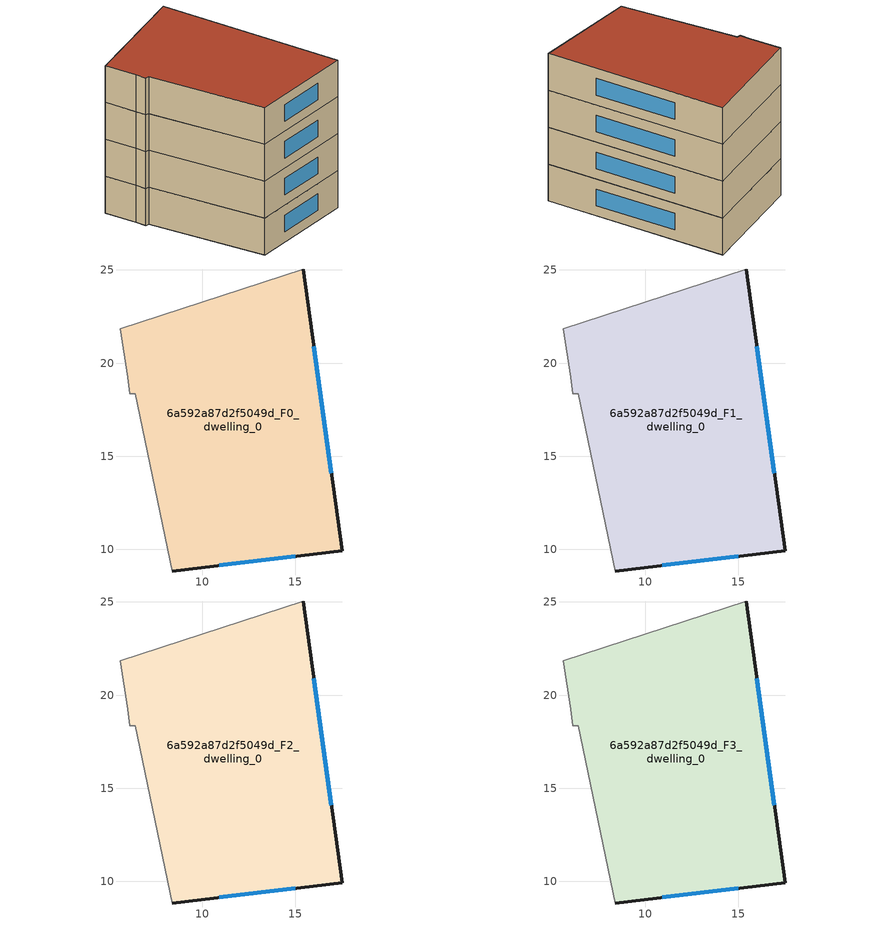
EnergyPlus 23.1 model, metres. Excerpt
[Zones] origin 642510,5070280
6a592a87d2f5049d_F0_dwelling_0
 floor ground (EU_floor_Construction): 17.51,9.94 15.41,25.05 5.6,21.85 6,19.25 6.1,18.35 6.4,18.35 8.4,8.84 z0
 wall outside (EU_wall_Construction): 15.41,25.05 17.51,9.94 8.4,8.84 z0:3
 wall adiabatic (EU_wall_Construction): 8.4,8.84 6.4,18.35 6.1,18.35 6,19.25 5.6,21.85 15.41,25.05 z0:3
 window (EU_Window_Construction): 15.99,20.89 16.93,14.1 / 15,9.64 10.91,9.14 z0.83:2.17
6a592a87d2f5049d_F1_dwelling_0
 floor to 6a592a87d2f5049d_F0_dwelling_0 (EU_floor_Construction): 17.51,9.94 15.41,25.05 5.6,21.85 6,19.25 6.1,18.35 6.4,18.35 8.4,8.84 z3
 wall outside (EU_wall_Construction): 15.41,25.05 17.51,9.94 8.4,8.84 z3:6
 wall adiabatic (EU_wall_Construction): 8.4,8.84 6.4,18.35 6.1,18.35 6,19.25 5.6,21.85 15.41,25.05 z3:6
 window (EU_Window_Construction): 15.99,20.89 16.93,14.1 / 15,9.64 10.91,9.14 z3.83:5.17
6a592a87d2f5049d_F2_dwelling_0
 floor to 6a592a87d2f5049d_F1_dwelling_0 (EU_floor_Construction): 17.51,9.94 15.41,25.05 5.6,21.85 6,19.25 6.1,18.35 6.4,18.35 8.4,8.84 z6
 wall outside (EU_wall_Construction): 15.41,25.05 17.51,9.94 8.4,8.84 z6:9
 wall adiabatic (EU_wall_Construction): 8.4,8.84 6.4,18.35 6.1,18.35 6,19.25 5.6,21.85 15.41,25.05 z6:9
 window (EU_Window_Construction): 15.99,20.89 16.93,14.1 / 15,9.64 10.91,9.14 z6.83:8.17
6a592a87d2f5049d_F3_dwelling_0
 floor to 6a592a87d2f5049d_F2_dwelling_0 (EU_floor_Construction): 17.51,9.94 15.41,25.05 5.6,21.85 6,19.25 6.1,18.35 6.4,18.35 8.4,8.84 z9
 wall outside (EU_wall_Construction): 15.41,25.05 17.51,9.94 8.4,8.84 z9:12
 wall adiabatic (EU_wall_Construction): 8.4,8.84 6.4,18.35 6.1,18.35 6,19.25 5.6,21.85 15.41,25.05 z9:12
 window (EU_Window_Construction): 15.99,20.89 16.93,14.1 / 15,9.64 10.91,9.14 z9.83:11.17
 roof outside (EU_roof_Construction): 15.41,25.05 17.51,9.94 8.4,8.84 6.4,18.35 6.1,18.35 6,19.25 5.6,21.85 z12
[Building]
EU S2 Campaign: North Axis=0; Terrain=City; Solar Distribution=FullExterior
[Site:Location]
Lyon-Bron: Latitude=45.75; Longitude=5; Time Zone=1; Elevation=198
[SizingPeriod:WeatherFileDays]
AnnualSizingPeriod: Begin Month=1; Begin Day of Month=1; End Month=12; End Day of Month=31; Day of Week for Start Day=Monday; Use Weather File Daylight Saving Period=No; Use Weather File Rain and Snow Indicators=No
[MATERIAL]
EU_InternalMass_Material: Roughness=MediumRough; Thickness=0.1; Conductivity=1; Density=1800; Specific Heat=900; Thermal Absorptance=0.9; Solar Absorptance=0.7; Visible Absorptance=0.7
[MATERIAL:NOMASS] Roughness=MediumRough; Thermal Absorptance=0.9; Solar Absorptance=0.7; Visible Absorptance=0.7
Name | Thermal Resistance
EU_wall_NoMass | 0.87146
EU_roof_NoMass | 0.842276
EU_floor_NoMass | 0.496999
[WINDOWMATERIAL:SIMPLEGLAZINGSYSTEM]
EU_Window_SimpleGlazing: UFactor=2.2525; Solar Heat Gain Coefficient=0.76; Visible Transmittance=0.76
[CONSTRUCTION]
EU_wall_Construction: EU_wall_NoMass
EU_roof_Construction: EU_roof_NoMass
EU_floor_Construction: EU_floor_NoMass
EU_InternalMass_Construction: EU_InternalMass_Material
EU_Window_Construction: EU_Window_SimpleGlazing
[ZONE] Type=1; Multiplier=1; Ceiling Height=autocalculate; Floor Area=autocalculate; Part of Total Floor Area=Yes
Name | Volume
6a592a87d2f5049d_F0_dwelling_0 | 415.243
6a592a87d2f5049d_F1_dwelling_0; 6a592a87d2f5049d_F2_dwelling_0 | 415.242
6a592a87d2f5049d_F3_dwelling_0 | 1245.73
[INTERNALMASS] Construction=EU_InternalMass_Construction; Surface Area=138.414
Name | Zone or ZoneList
6a592a87d2f5049d_F0_dwelling_0_EU_InternalMass | 6a592a87d2f5049d_F0_dwelling_0
6a592a87d2f5049d_F1_dwelling_0_EU_InternalMass | 6a592a87d2f5049d_F1_dwelling_0
6a592a87d2f5049d_F2_dwelling_0_EU_InternalMass | 6a592a87d2f5049d_F2_dwelling_0
6a592a87d2f5049d_F3_dwelling_0_EU_InternalMass | 6a592a87d2f5049d_F3_dwelling_0
[OTHEREQUIPMENT] Fuel Type=Electricity; Design Level Calculation Method=Watts/Area; Power per Zone Floor Area=1; Fraction Latent=0; Fraction Radiant=0; Fraction Lost=0; Carbon Dioxide Generation Rate=0; EndUse Subcategory=EU_Step8_InternalGains
Name | Zone or ZoneList or Space or SpaceList | Schedule
EU_Step8_InternalGain_6a592a87d2f5049d_F0_dwelling_0_f000 | 6a592a87d2f5049d_F0_dwelling_0 | EU_Step8_GainSchedule_6a592a87d2f5049d_F0_dwelling_0_f000
EU_Step8_InternalGain_6a592a87d2f5049d_F1_dwelling_0_f000 | 6a592a87d2f5049d_F1_dwelling_0 | EU_Step8_GainSchedule_6a592a87d2f5049d_F1_dwelling_0_f000
EU_Step8_InternalGain_6a592a87d2f5049d_F2_dwelling_0_f000 | 6a592a87d2f5049d_F2_dwelling_0 | EU_Step8_GainSchedule_6a592a87d2f5049d_F2_dwelling_0_f000
EU_Step8_InternalGain_6a592a87d2f5049d_F3_dwelling_0_f000 | 6a592a87d2f5049d_F3_dwelling_0 | EU_Step8_GainSchedule_6a592a87d2f5049d_F3_dwelling_0_f000
[ZONEVENTILATION:DESIGNFLOWRATE] Schedule=EU_AlwaysOn; Design Flow Rate Calculation Method=AirChanges/Hour; Air Changes per Hour=0.425; Ventilation Type=Natural; Fan Pressure Rise=0; Fan Total Efficiency=1; Constant Term Coefficient=1; Temperature Term Coefficient=0; Velocity Term Coefficient=0; Velocity Squared Term Coefficient=0; Minimum Indoor Temperature=-100; Maximum Indoor Temperature=100; Delta Temperature=-100; Minimum Outdoor Temperature=-100; Maximum Outdoor Temperature=100; Maximum Wind Speed=40
Name | Zone or ZoneList or Space or SpaceList
EU_ConstantAir_6a592a87d2f5049d_F0_dwelling_0 | 6a592a87d2f5049d_F0_dwelling_0
EU_ConstantAir_6a592a87d2f5049d_F1_dwelling_0 | 6a592a87d2f5049d_F1_dwelling_0
EU_ConstantAir_6a592a87d2f5049d_F2_dwelling_0 | 6a592a87d2f5049d_F2_dwelling_0
EU_ConstantAir_6a592a87d2f5049d_F3_dwelling_0 | 6a592a87d2f5049d_F3_dwelling_0
[HVACTEMPLATE:THERMOSTAT] Constant Heating Setpoint=20; Constant Cooling Setpoint=50
EU_HeatOnly_6a592a87d2f5049d_F0_dwelling_0; EU_HeatOnly_6a592a87d2f5049d_F1_dwelling_0; EU_HeatOnly_6a592a87d2f5049d_F2_dwelling_0; EU_HeatOnly_6a592a87d2f5049d_F3_dwelling_0
[HVACTEMPLATE:ZONE:IDEALLOADSAIRSYSTEM] System Availability Schedule=EU_AlwaysOn; Maximum Heating Supply Air Temperature=50; Minimum Cooling Supply Air Temperature=13; Maximum Heating Supply Air Humidity Ratio=0.0156; Minimum Cooling Supply Air Humidity Ratio=0.0077; Heating Limit=NoLimit; Cooling Limit=NoLimit; Heating Availability Schedule=EU_AlwaysOn; Cooling Availability Schedule=EU_CoolingOff; Dehumidification Control Type=ConstantSensibleHeatRatio; Cooling Sensible Heat Ratio=0.7; Dehumidification Setpoint=60; Humidification Control Type=None; Humidification Setpoint=30; Outdoor Air Method=None; Outdoor Air Flow Rate per Person=0.00944; Outdoor Air Flow Rate per Zone Floor Area=0; Outdoor Air Flow Rate per Zone=0; Demand Controlled Ventilation Type=None; Outdoor Air Economizer Type=NoEconomizer; Heat Recovery Type=None; Sensible Heat Recovery Effectiveness=0.7; Latent Heat Recovery Effectiveness=0.65
Name | Template Thermostat
6a592a87d2f5049d_F0_dwelling_0 | EU_HeatOnly_6a592a87d2f5049d_F0_dwelling_0
6a592a87d2f5049d_F1_dwelling_0 | EU_HeatOnly_6a592a87d2f5049d_F1_dwelling_0
6a592a87d2f5049d_F2_dwelling_0 | EU_HeatOnly_6a592a87d2f5049d_F2_dwelling_0
6a592a87d2f5049d_F3_dwelling_0 | EU_HeatOnly_6a592a87d2f5049d_F3_dwelling_0
[SIZING:ZONE] Zone Cooling Design Supply Air Temperature Input Method=SupplyAirTemperature; Zone Cooling Design Supply Air Temperature=13; Zone Heating Design Supply Air Temperature Input Method=SupplyAirTemperature; Zone Heating Design Supply Air Temperature=50; Zone Cooling Design Supply Air Humidity Ratio=0.008; Zone Heating Design Supply Air Humidity Ratio=0.008; Cooling Design Air Flow Method=DesignDay; Cooling Design Air Flow Rate=0; Cooling Minimum Air Flow per Zone Floor Area=0.000762; Cooling Minimum Air Flow=0; Cooling Minimum Air Flow Fraction=0.2; Heating Design Air Flow Method=DesignDay; Heating Design Air Flow Rate=0; Heating Maximum Air Flow per Zone Floor Area=0.002032; Heating Maximum Air Flow=0.141576; Heating Maximum Air Flow Fraction=0.3; Account for Dedicated Outdoor Air System=No; Dedicated Outdoor Air System Control Strategy=NeutralSupplyAir; Dedicated Outdoor Air Low Setpoint Temperature for Design=autosize; Dedicated Outdoor Air High Setpoint Temperature for Design=autosize; Zone Load Sizing Method=Sensible Load Only No Latent Load; Zone Latent Cooling Design Supply Air Humidity Ratio Input Method=HumidityRatioDifference; Zone Cooling Design Supply Air Humidity Ratio Difference=0.005; Zone Latent Heating Design Supply Air Humidity Ratio Input Method=HumidityRatioDifference; Zone Humidification Design Supply Air Humidity Ratio Difference=0.005
6a592a87d2f5049d_F0_dwelling_0; 6a592a87d2f5049d_F1_dwelling_0; 6a592a87d2f5049d_F2_dwelling_0; 6a592a87d2f5049d_F3_dwelling_0
[SCHEDULE:CONSTANT]
Name | Hourly Value
EU_AlwaysOn | 1
EU_CoolingOff | 0
[SCHEDULE:FILE] Column Number=1; Rows to Skip at Top=0; Number of Hours of Data=8760; Column Separator=Comma; Interpolate to Timestep=No; Minutes per Item=60; Adjust Schedule for Daylight Savings=Yes
Name | File
EU_Step8_GainSchedule_6a592a87d2f5049d_F0_dwelling_0_f000 | ../../schedules/6a592a87d2f5049d/6a592a87d2f5049d_F0_dwelling_0_f000_gain.csv
EU_Step8_GainSchedule_6a592a87d2f5049d_F1_dwelling_0_f000 | ../../schedules/6a592a87d2f5049d/6a592a87d2f5049d_F1_dwelling_0_f000_gain.csv
EU_Step8_GainSchedule_6a592a87d2f5049d_F2_dwelling_0_f000 | ../../schedules/6a592a87d2f5049d/6a592a87d2f5049d_F2_dwelling_0_f000_gain.csv
EU_Step8_GainSchedule_6a592a87d2f5049d_F3_dwelling_0_f000 | ../../schedules/6a592a87d2f5049d/6a592a87d2f5049d_F3_dwelling_0_f000_gain.csv
